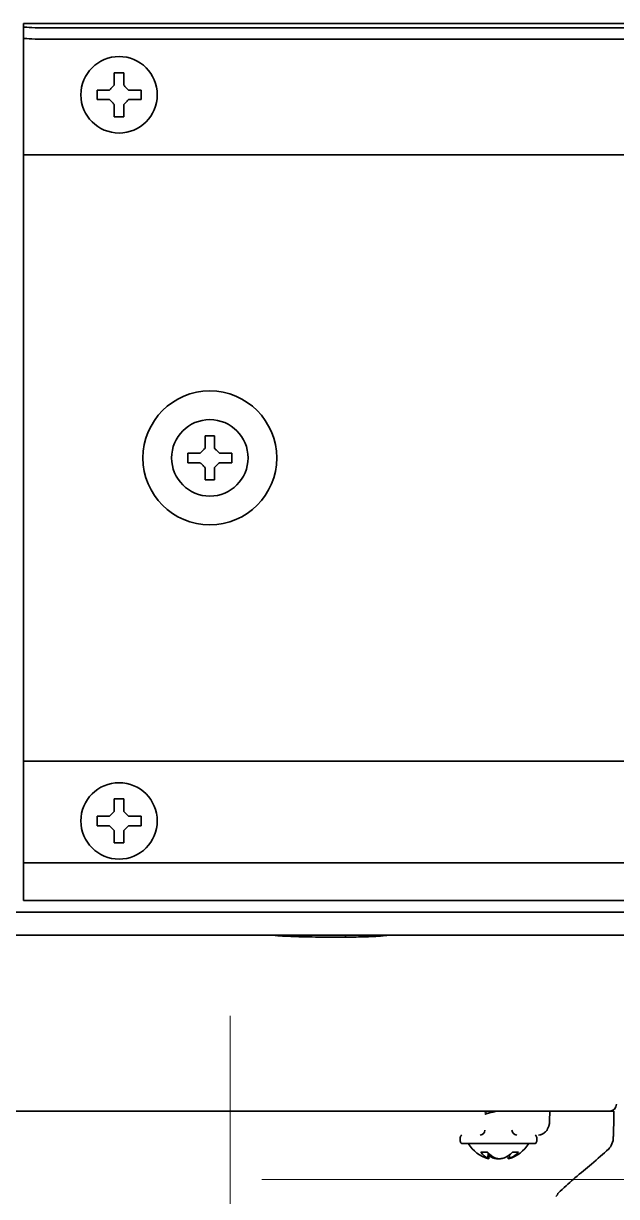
# Model space of a CAD drawing. Extents: x 53 to 4125, y 6244 to 9910.
# Drawn here: x 2280.8 to 2342.8, y 9066.7 to 9189.3 of the extents above; entities that cross this region are included whole.
import ezdxf

# ---------------------------------------------------------------- set-up
doc = ezdxf.new("R2010")
doc.units = 0
doc.header["$LTSCALE"] = 5
doc.layers.get('0').update_dxf_attribs({"linetype": 'CONTINUOUS', "lineweight": 0})
doc.layers.add('1', color=7, linetype='CONTINUOUS', true_color=0xffffff)

msp = doc.modelspace()

# ---------------------------------------------------------------- linework, layer by layer
at = {"color": 6}
msp.add_line((2302.42, 9085.54), (2302.42, 8985.54), dxfattribs=at)
at = {"color": 4}
msp.add_line((2305.73, 9068.44), (2405.73, 9068.44), dxfattribs=at)
at = {"layer": '1', "color": 7, "linetype": 'Continuous', "lineweight": 35}
for p, q in [((2280.78, 9189.31), (2280.78, 9189.32)), ((2897.78, 9189.32), (2280.78, 9189.32)), ((2280.78, 9189.31), (2280.78, 9189)), ((2280.78, 9187.81), (2280.78, 9189)), ((2895.78, 9188.86), (2282.78, 9188.86)), ((2280.78, 9187.12), (2280.78, 9187.81)), ((2895.78, 9187.67), (2282.78, 9187.67)), ((2280.78, 9176.59), (2280.78, 9187.12)), ((2288.48, 9181.86), (2288.48, 9182.36)), ((2288.48, 9181.36), (2288.48, 9181.86)), ((2293.08, 9182.36), (2293.08, 9181.86)), ((2293.08, 9181.86), (2293.08, 9181.36)), ((2280.78, 9176.59), (2280.78, 9175.59)), ((2280.78, 9175.59), (2897.78, 9175.59)), ((2280.78, 9175.59), (2280.78, 9173.39)), ((2280.78, 9114.39), (2280.78, 9173.39)), ((2297.98, 9143.89), (2297.98, 9144.39)), ((2297.98, 9143.39), (2297.98, 9143.89)), ((2302.58, 9144.39), (2302.58, 9143.89)), ((2302.58, 9143.89), (2302.58, 9143.39)), ((2280.78, 9114.39), (2280.78, 9112.19)), ((2280.78, 9112.19), (2897.78, 9112.19)), ((2280.78, 9112.19), (2280.78, 9111.19)), ((2280.78, 9101.56), (2280.78, 9111.19)), ((2288.48, 9105.93), (2288.48, 9106.43)), ((2293.08, 9106.43), (2293.08, 9105.93)), ((2288.48, 9105.43), (2288.48, 9105.93)), ((2293.08, 9105.93), (2293.08, 9105.43)), ((2280.78, 9101.38), (2280.78, 9101.56)), ((2897.78, 9101.56), (2280.78, 9101.56)), ((2280.78, 9101.38), (2280.78, 9101.56)), ((2280.78, 9097.83), (2280.78, 9101.38)), ((2280.78, 9097.83), (2280.78, 9101.38)), ((2280.78, 9097.62), (2280.78, 9097.83)), ((2280.78, 9097.62), (2280.78, 9097.83)), ((2280.78, 9097.62), (2897.78, 9097.62)), ((2962.28, 9096.39), (2216.28, 9096.39)), ((2344.2, 9093.99), (2264.5, 9093.99)), ((2344.2, 9093.99), (2264.5, 9093.99)), ((2314.44, 9075.59), (2265.6, 9075.59)), ((2314.44, 9075.59), (2269.1, 9075.59)), ((2342.09, 9075.59), (2314.44, 9075.59)), ((2336.36, 9075.59), (2314.44, 9075.59)), ((2329.02, 9075.36), (2329.06, 9075.42)), ((2329.21, 9075.59), (2329.15, 9075.38)), ((2335.85, 9075.59), (2335.84, 9074.57)), ((2342.09, 9075.59), (2340.63, 9075.59)), ((2326.49, 9072.84), (2326.49, 9072.44)), ((2326.64, 9072.19), (2334.34, 9072.19)), ((2334.49, 9072.44), (2334.49, 9072.84)), ((2342.52, 9072.92), (2342.52, 9072.92)), ((2329.42, 9071.22), (2329.37, 9070.66)), ((2329.52, 9071.12), (2329.47, 9070.59)), ((2331.47, 9070.91), (2331.5, 9070.59)), ((2331.64, 9071.02), (2331.68, 9070.66)), ((2341.84, 9071.45), (2341.84, 9071.45)), ((2329.99, 9070.77), (2329.99, 9070.66)), ((2330.4, 9070.62), (2330.4, 9070.59)), ((2330.4, 9070.59), (2330.49, 9070.61))]:
    msp.add_line(p, q, dxfattribs=at)
for centre, radius in [((2290.78, 9181.86), 4), ((2300.28, 9143.89), 7), ((2300.28, 9143.89), 4), ((2290.78, 9105.93), 4)]:
    msp.add_circle(centre, radius, dxfattribs=at)
for centre, radius, start, end in [((2342.09, 9076.34), 0.75, 270, 359), ((2328.57, 9073.59), 0.5, 270, 0), ((2332.4, 9073.59), 0.5, 180, 270), ((2326.77, 9072.84), 0.283, 118.0725, 180), ((2326.77, 9072.44), 0.283, 180, 241.9275), ((2330.49, 9074.19), 3.74, 212.3241, 253.6076), ((2330.49, 9074.19), 3.74, 286.3924, 327.6759), ((2334.2, 9072.84), 0.283, 0, 61.9275), ((2334.2, 9072.44), 0.283, 298.0725, 0)]:
    msp.add_arc(centre, radius, start, end, dxfattribs=at)
for centre, major_axis, ratio, start_param, end_param in [((2282.78, 9189), (-2, 0), 0.069756, 0, 1.570796), ((2282.78, 9187.81), (2, 0), 0.069756, 3.141593, 4.712389), ((2314.47, 9093.78), (0.001, -0.25), 0.01984, 3.666021, 4.694842), ((2330.26, 9074.21), (0.35, 3.71), 0.627676, 2.529365, 2.902086), ((2330.71, 9074.21), (0.36, -3.71), 0.654345, 5.549803, 5.922525), ((2330.67, 9074.21), (0.43, -3.7), 0.775115, 5.720567, 5.896264), ((2330.3, 9074.21), (0.43, 3.7), 0.775115, 3.528514, 3.901235), ((2330.68, 9074.21), (0.41, -3.71), 0.752737, 0.215025, 0.587746), ((2329.9, 9074.25), (0.36, 3.67), 0.257668, 2.955348, 3.072213), ((2330.65, 9074.25), (1.27, -3.46), 0.961631, 5.733637, 5.850503), ((2330.75, 9074.25), (0.81, -3.6), 0.902278, 5.872372, 5.989237), ((2330.33, 9074.25), (1.27, 3.46), 0.961631, 3.574275, 3.691141), ((2331.04, 9074.25), (0.38, -3.67), 0.420739, 0.050717, 0.167582)]:
    msp.add_ellipse(centre, major_axis=major_axis, ratio=ratio, start_param=start_param, end_param=end_param, dxfattribs=at)
for points, degree in [([(2290.28, 9182.86), (2290.28, 9182.91), (2290.28, 9183.02), (2290.28, 9183.18), (2290.28, 9183.34), (2290.28, 9183.49), (2290.28, 9183.65), (2290.28, 9183.8), (2290.28, 9183.97), (2290.28, 9184.09), (2290.28, 9184.16)], 3), ([(2290.28, 9184.16), (2290.44, 9184.16), (2290.78, 9184.16), (2291.11, 9184.16), (2291.28, 9184.16)], 3), ([(2289.78, 9182.36), (2289.8, 9182.38), (2289.85, 9182.43), (2289.92, 9182.5), (2289.99, 9182.57), (2290.06, 9182.64), (2290.13, 9182.71), (2290.2, 9182.78), (2290.25, 9182.83), (2290.28, 9182.86)], 3), ([(2291.28, 9182.86), (2291.3, 9182.83), (2291.35, 9182.78), (2291.43, 9182.7), (2291.5, 9182.63), (2291.57, 9182.56), (2291.64, 9182.49), (2291.71, 9182.42), (2291.75, 9182.38), (2291.78, 9182.36)], 3), ([(2289.78, 9181.36), (2289.72, 9181.36), (2289.61, 9181.36), (2289.45, 9181.36), (2289.29, 9181.36), (2289.14, 9181.36), (2288.99, 9181.36), (2288.83, 9181.36), (2288.66, 9181.36), (2288.54, 9181.36), (2288.48, 9181.36)], 3), ([(2290.28, 9180.86), (2290.25, 9180.88), (2290.2, 9180.93), (2290.12, 9181.01), (2290.05, 9181.08), (2289.98, 9181.15), (2289.91, 9181.22), (2289.84, 9181.29), (2289.8, 9181.33), (2289.78, 9181.36)], 3), ([(2291.78, 9181.36), (2291.75, 9181.33), (2291.7, 9181.28), (2291.63, 9181.21), (2291.56, 9181.14), (2291.49, 9181.07), (2291.42, 9181), (2291.35, 9180.93), (2291.3, 9180.88), (2291.28, 9180.86)], 3), ([(2291.78, 9182.36), (2291.83, 9182.36), (2291.94, 9182.36), (2292.1, 9182.36), (2292.26, 9182.36), (2292.41, 9182.36), (2292.57, 9182.36), (2292.72, 9182.36), (2292.89, 9182.36), (2293.01, 9182.36), (2293.08, 9182.36)], 3), ([(2291.28, 9180.86), (2291.28, 9180.8), (2291.28, 9180.69), (2291.28, 9180.53), (2291.28, 9180.37), (2291.28, 9180.22), (2291.28, 9180.07), (2291.28, 9179.91), (2291.28, 9179.74), (2291.28, 9179.62), (2291.28, 9179.56)], 3), ([(2291.28, 9179.56), (2291.11, 9179.56), (2290.78, 9179.56), (2290.44, 9179.56), (2290.28, 9179.56)], 3), ([(2299.78, 9144.89), (2299.78, 9144.95), (2299.78, 9145.06), (2299.78, 9145.22), (2299.78, 9145.38), (2299.78, 9145.53), (2299.78, 9145.68), (2299.78, 9145.84), (2299.78, 9146.01), (2299.78, 9146.13), (2299.78, 9146.19)], 3), ([(2299.78, 9146.19), (2299.94, 9146.19), (2300.28, 9146.19), (2300.61, 9146.19), (2300.78, 9146.19)], 3), ([(2299.28, 9144.39), (2299.3, 9144.42), (2299.35, 9144.46), (2299.42, 9144.54), (2299.49, 9144.61), (2299.56, 9144.68), (2299.63, 9144.75), (2299.7, 9144.82), (2299.75, 9144.87), (2299.78, 9144.89)], 3), ([(2300.78, 9144.89), (2300.8, 9144.87), (2300.85, 9144.82), (2300.93, 9144.74), (2301, 9144.67), (2301.07, 9144.6), (2301.14, 9144.53), (2301.21, 9144.46), (2301.25, 9144.42), (2301.28, 9144.39)], 3), ([(2299.28, 9143.39), (2299.22, 9143.39), (2299.11, 9143.39), (2298.95, 9143.39), (2298.79, 9143.39), (2298.64, 9143.39), (2298.49, 9143.39), (2298.33, 9143.39), (2298.16, 9143.39), (2298.04, 9143.39), (2297.98, 9143.39)], 3), ([(2299.78, 9142.89), (2299.75, 9142.92), (2299.7, 9142.97), (2299.62, 9143.04), (2299.55, 9143.12), (2299.48, 9143.19), (2299.41, 9143.26), (2299.34, 9143.32), (2299.3, 9143.37), (2299.28, 9143.39)], 3), ([(2301.28, 9143.39), (2301.25, 9143.37), (2301.2, 9143.32), (2301.13, 9143.25), (2301.06, 9143.18), (2300.99, 9143.11), (2300.92, 9143.04), (2300.85, 9142.96), (2300.8, 9142.92), (2300.78, 9142.89)], 3), ([(2301.28, 9144.39), (2301.33, 9144.39), (2301.44, 9144.39), (2301.6, 9144.39), (2301.76, 9144.39), (2301.91, 9144.39), (2302.07, 9144.39), (2302.22, 9144.39), (2302.39, 9144.39), (2302.51, 9144.39), (2302.58, 9144.39)], 3), ([(2300.78, 9142.89), (2300.78, 9142.84), (2300.78, 9142.73), (2300.78, 9142.57), (2300.78, 9142.41), (2300.78, 9142.26), (2300.78, 9142.1), (2300.78, 9141.95), (2300.78, 9141.78), (2300.78, 9141.66), (2300.78, 9141.59)], 3), ([(2300.78, 9141.59), (2300.61, 9141.59), (2300.28, 9141.59), (2299.94, 9141.59), (2299.78, 9141.59)], 3), ([(2290.28, 9106.93), (2290.28, 9106.99), (2290.28, 9107.09), (2290.28, 9107.25), (2290.28, 9107.41), (2290.28, 9107.57), (2290.28, 9107.72), (2290.28, 9107.88), (2290.28, 9108.04), (2290.28, 9108.17), (2290.28, 9108.23)], 3), ([(2290.28, 9108.23), (2290.44, 9108.23), (2290.78, 9108.23), (2291.11, 9108.23), (2291.28, 9108.23)], 3), ([(2289.78, 9106.43), (2289.8, 9106.45), (2289.85, 9106.5), (2289.92, 9106.57), (2289.99, 9106.64), (2290.06, 9106.72), (2290.13, 9106.79), (2290.2, 9106.86), (2290.25, 9106.91), (2290.28, 9106.93)], 3), ([(2291.28, 9106.93), (2291.3, 9106.9), (2291.35, 9106.85), (2291.43, 9106.78), (2291.5, 9106.71), (2291.57, 9106.64), (2291.64, 9106.57), (2291.71, 9106.5), (2291.75, 9106.45), (2291.78, 9106.43)], 3), ([(2291.78, 9106.43), (2291.83, 9106.43), (2291.94, 9106.43), (2292.1, 9106.43), (2292.26, 9106.43), (2292.41, 9106.43), (2292.57, 9106.43), (2292.72, 9106.43), (2292.89, 9106.43), (2293.01, 9106.43), (2293.08, 9106.43)], 3), ([(2289.78, 9105.43), (2289.72, 9105.43), (2289.61, 9105.43), (2289.45, 9105.43), (2289.29, 9105.43), (2289.14, 9105.43), (2288.99, 9105.43), (2288.83, 9105.43), (2288.66, 9105.43), (2288.54, 9105.43), (2288.48, 9105.43)], 3), ([(2290.28, 9104.93), (2290.25, 9104.96), (2290.2, 9105.01), (2290.12, 9105.08), (2290.05, 9105.15), (2289.98, 9105.22), (2289.91, 9105.29), (2289.84, 9105.36), (2289.8, 9105.41), (2289.78, 9105.43)], 3), ([(2291.78, 9105.43), (2291.75, 9105.41), (2291.7, 9105.36), (2291.63, 9105.29), (2291.56, 9105.22), (2291.49, 9105.15), (2291.42, 9105.07), (2291.35, 9105), (2291.3, 9104.95), (2291.28, 9104.93)], 3), ([(2291.28, 9104.93), (2291.28, 9104.88), (2291.28, 9104.77), (2291.28, 9104.61), (2291.28, 9104.45), (2291.28, 9104.29), (2291.28, 9104.14), (2291.28, 9103.98), (2291.28, 9103.82), (2291.28, 9103.69), (2291.28, 9103.63)], 3), ([(2291.28, 9103.63), (2291.11, 9103.63), (2290.78, 9103.63), (2290.44, 9103.63), (2290.28, 9103.63)], 3), ([(2342.52, 9072.92), (2342.57, 9075.59)], 1)]:
    msp.add_open_spline(points, degree=degree, dxfattribs=at)
for points, knots in [([(2291.28, 9184.16), (2291.28, 9183.95), (2291.28, 9183.74), (2291.28, 9183.42), (2291.28, 9183.31), (2291.28, 9183.08), (2291.28, 9182.97), (2291.28, 9182.86)], [0, 0, 0, 0, 0.5, 0.5, 0.75, 0.75, 1, 1, 1, 1]), ([(2288.48, 9182.36), (2288.68, 9182.36), (2288.89, 9182.36), (2289.21, 9182.36), (2289.32, 9182.36), (2289.55, 9182.36), (2289.66, 9182.36), (2289.78, 9182.36)], [0, 0, 0, 0, 0.5, 0.5, 0.75, 0.75, 1, 1, 1, 1]), ([(2293.08, 9181.36), (2292.87, 9181.36), (2292.66, 9181.36), (2292.34, 9181.36), (2292.23, 9181.36), (2292, 9181.36), (2291.89, 9181.36), (2291.78, 9181.36)], [0, 0, 0, 0, 0.5, 0.5, 0.75, 0.75, 1, 1, 1, 1]), ([(2290.28, 9179.56), (2290.28, 9179.76), (2290.28, 9179.97), (2290.28, 9180.29), (2290.28, 9180.4), (2290.28, 9180.63), (2290.28, 9180.74), (2290.28, 9180.86)], [0, 0, 0, 0, 0.5, 0.5, 0.75, 0.75, 1, 1, 1, 1]), ([(2300.78, 9146.19), (2300.78, 9145.99), (2300.78, 9145.78), (2300.78, 9145.46), (2300.78, 9145.35), (2300.78, 9145.12), (2300.78, 9145.01), (2300.78, 9144.89)], [0, 0, 0, 0, 0.5, 0.5, 0.75, 0.75, 1, 1, 1, 1]), ([(2297.98, 9144.39), (2298.18, 9144.39), (2298.39, 9144.39), (2298.71, 9144.39), (2298.82, 9144.39), (2299.05, 9144.39), (2299.16, 9144.39), (2299.28, 9144.39)], [0, 0, 0, 0, 0.5, 0.5, 0.75, 0.75, 1, 1, 1, 1]), ([(2302.58, 9143.39), (2302.37, 9143.39), (2302.16, 9143.39), (2301.84, 9143.39), (2301.73, 9143.39), (2301.5, 9143.39), (2301.39, 9143.39), (2301.28, 9143.39)], [0, 0, 0, 0, 0.5, 0.5, 0.75, 0.75, 1, 1, 1, 1]), ([(2299.78, 9141.59), (2299.78, 9141.8), (2299.78, 9142.01), (2299.78, 9142.33), (2299.78, 9142.44), (2299.78, 9142.66), (2299.78, 9142.78), (2299.78, 9142.89)], [0, 0, 0, 0, 0.5, 0.5, 0.75, 0.75, 1, 1, 1, 1]), ([(2291.28, 9108.23), (2291.28, 9108.03), (2291.28, 9107.82), (2291.28, 9107.49), (2291.28, 9107.38), (2291.28, 9107.16), (2291.28, 9107.05), (2291.28, 9106.93)], [0, 0, 0, 0, 0.5, 0.5, 0.75, 0.75, 1, 1, 1, 1]), ([(2288.48, 9106.43), (2288.68, 9106.43), (2288.89, 9106.43), (2289.21, 9106.43), (2289.32, 9106.43), (2289.55, 9106.43), (2289.66, 9106.43), (2289.78, 9106.43)], [0, 0, 0, 0, 0.5, 0.5, 0.75, 0.75, 1, 1, 1, 1]), ([(2293.08, 9105.43), (2292.87, 9105.43), (2292.66, 9105.43), (2292.34, 9105.43), (2292.23, 9105.43), (2292, 9105.43), (2291.89, 9105.43), (2291.78, 9105.43)], [0, 0, 0, 0, 0.5, 0.5, 0.75, 0.75, 1, 1, 1, 1]), ([(2290.28, 9103.63), (2290.28, 9103.83), (2290.28, 9104.04), (2290.28, 9104.37), (2290.28, 9104.48), (2290.28, 9104.7), (2290.28, 9104.82), (2290.28, 9104.93)], [0, 0, 0, 0, 0.5, 0.5, 0.75, 0.75, 1, 1, 1, 1]), ([(2314.46, 9093.78), (2314, 9093.78), (2313.07, 9093.78), (2312.15, 9093.78), (2311.22, 9093.79), (2310.76, 9093.8), (2309.84, 9093.82), (2309.38, 9093.83), (2308.69, 9093.86), (2308.46, 9093.87), (2308, 9093.89), (2307.77, 9093.9), (2307.35, 9093.93), (2307.16, 9093.95), (2306.97, 9093.97)], [0, 0, 0, 0, 0.184711, 0.369421, 0.369421, 0.554132, 0.554132, 0.738842, 0.738842, 0.831198, 0.831198, 0.923553, 0.923553, 1, 1, 1, 1]), ([(2318.99, 9093.98), (2318.84, 9093.97), (2318.69, 9093.95), (2318.4, 9093.92), (2318.25, 9093.91), (2317.8, 9093.87), (2317.5, 9093.85), (2317.04, 9093.83), (2316.89, 9093.83), (2316.59, 9093.82), (2316.44, 9093.81), (2315.98, 9093.8), (2315.68, 9093.79), (2315.07, 9093.79), (2314.77, 9093.78), (2314.46, 9093.78)], [0, 0, 0, 0, 0.098851, 0.098851, 0.198979, 0.198979, 0.399234, 0.399234, 0.499362, 0.499362, 0.599489, 0.599489, 0.799745, 0.799745, 1, 1, 1, 1]), ([(2335.85, 9075.59), (2332.99, 9075.59), (2325.59, 9075.59), (2311.16, 9075.59), (2295.59, 9075.59), (2281.25, 9075.59), (2270.33, 9075.59), (2265.52, 9075.59), (2264.8, 9075.59), (2264.78, 9075.59)], [0, 0, 0, 0, 0.154724, 0.309448, 0.464172, 0.618896, 0.77362, 0.928343, 1, 1, 1, 1]), ([(2335.85, 9075.59), (2332.99, 9075.59), (2325.59, 9075.59), (2311.16, 9075.59), (2295.59, 9075.59), (2281.25, 9075.59), (2270.33, 9075.59), (2265.52, 9075.59), (2264.8, 9075.59), (2264.78, 9075.59)], [0, 0, 0, 0, 0.154718, 0.309436, 0.464154, 0.618872, 0.77359, 0.928308, 1, 1, 1, 1]), ([(2329.11, 9075.22), (2329.11, 9075.22), (2329.11, 9075.24), (2329.12, 9075.25), (2329.14, 9075.27), (2329.15, 9075.27), (2329.16, 9075.28), (2329.17, 9075.28), (2329.19, 9075.3), (2329.23, 9075.32), (2329.28, 9075.34), (2329.32, 9075.35), (2329.34, 9075.36), (2329.37, 9075.37), (2329.38, 9075.37), (2329.43, 9075.38), (2329.47, 9075.39), (2329.54, 9075.41), (2329.58, 9075.42), (2329.64, 9075.44), (2329.66, 9075.44), (2329.71, 9075.45), (2329.73, 9075.46), (2329.79, 9075.47), (2329.84, 9075.48), (2329.93, 9075.5), (2329.98, 9075.51), (2330.08, 9075.53), (2330.13, 9075.54), (2330.19, 9075.55)], [0, 0, 0, 0, 0.037115, 0.12465, 0.12465, 0.168417, 0.168417, 0.212185, 0.212185, 0.29972, 0.387255, 0.387255, 0.431022, 0.431022, 0.47479, 0.47479, 0.562325, 0.562325, 0.64986, 0.64986, 0.693627, 0.693627, 0.737395, 0.737395, 0.82493, 0.82493, 0.912465, 0.912465, 1, 1, 1, 1]), ([(2335.84, 9074.57), (2335.83, 9074.47), (2335.83, 9074.37), (2335.8, 9074.23), (2335.79, 9074.18), (2335.78, 9074.11), (2335.77, 9074.09), (2335.76, 9074.05), (2335.75, 9074.02), (2335.71, 9073.91), (2335.68, 9073.83), (2335.62, 9073.73), (2335.61, 9073.71), (2335.59, 9073.67), (2335.58, 9073.65), (2335.54, 9073.59), (2335.52, 9073.56), (2335.44, 9073.46), (2335.38, 9073.39), (2335.3, 9073.33), (2335.29, 9073.31), (2335.25, 9073.29), (2335.24, 9073.28), (2335.19, 9073.24), (2335.12, 9073.2), (2335.05, 9073.17), (2335, 9073.15), (2334.97, 9073.14), (2334.94, 9073.13), (2334.93, 9073.13), (2334.92, 9073.12), (2334.83, 9073.1), (2334.76, 9073.09), (2334.69, 9073.09)], [0, 0, 0, 0, 0.125, 0.125, 0.1875, 0.1875, 0.21875, 0.21875, 0.25, 0.25, 0.375, 0.375, 0.40625, 0.40625, 0.4375, 0.4375, 0.5, 0.5, 0.625, 0.625, 0.65625, 0.65625, 0.6875, 0.6875, 0.75, 0.8125, 0.8125, 0.84375, 0.859375, 0.859375, 0.875, 0.875, 1, 1, 1, 1]), ([(2342.57, 9075.59), (2342.58, 9075.59), (2341.82, 9075.59), (2338.71, 9075.59), (2335.85, 9075.59)], [0, 0, 0, 0, 0.349223, 1, 1, 1, 1]), ([(2341.81, 9071.43), (2341.96, 9071.55), (2342.23, 9071.85), (2342.49, 9072.4), (2342.5, 9072.78), (2342.49, 9072.92)], [0, 0, 0, 0, 0.349413, 0.763284, 1, 1, 1, 1]), ([(2328.63, 9071.3), (2328.66, 9071.3), (2328.68, 9071.3), (2328.74, 9071.3), (2328.76, 9071.3), (2328.82, 9071.3), (2328.84, 9071.3), (2328.9, 9071.3), (2328.93, 9071.3), (2329.02, 9071.3), (2329.08, 9071.3), (2329.18, 9071.3), (2329.21, 9071.3), (2329.28, 9071.3), (2329.32, 9071.3), (2329.35, 9071.3)], [0, 0, 0, 0, 0.125, 0.125, 0.25, 0.25, 0.375, 0.375, 0.5, 0.5, 0.75, 0.75, 0.875, 0.875, 1, 1, 1, 1]), ([(2331.97, 9071.3), (2332, 9071.3), (2332.03, 9071.3), (2332.09, 9071.3), (2332.15, 9071.3), (2332.2, 9071.3), (2332.25, 9071.3), (2332.28, 9071.3), (2332.35, 9071.3), (2332.4, 9071.3), (2332.47, 9071.3), (2332.49, 9071.3), (2332.53, 9071.3), (2332.55, 9071.3), (2332.57, 9071.3)], [0, 0, 0, 0, 0.125, 0.125, 0.25, 0.375, 0.375, 0.5, 0.5, 0.75, 0.75, 0.875, 0.875, 1, 1, 1, 1]), ([(2336.65, 9066.95), (2336.74, 9067.04), (2337.43, 9067.68), (2338.65, 9068.74), (2340.39, 9070.2), (2341.47, 9071.13), (2342.01, 9071.6)], [0, 0, 0, 0, 0.03946, 0.288739, 0.605832, 1, 1, 1, 1]), ([(2336.69, 9067), (2336.69, 9066.97), (2336.68, 9066.94), (2336.65, 9066.83), (2336.59, 9066.75), (2336.5, 9066.67)], [0, 0, 0, 0, 0.237868, 0.237868, 1, 1, 1, 1])]:
    msp.add_open_spline(points, degree=3, knots=knots, dxfattribs=at)

doc.saveas('drawing.dxf')
